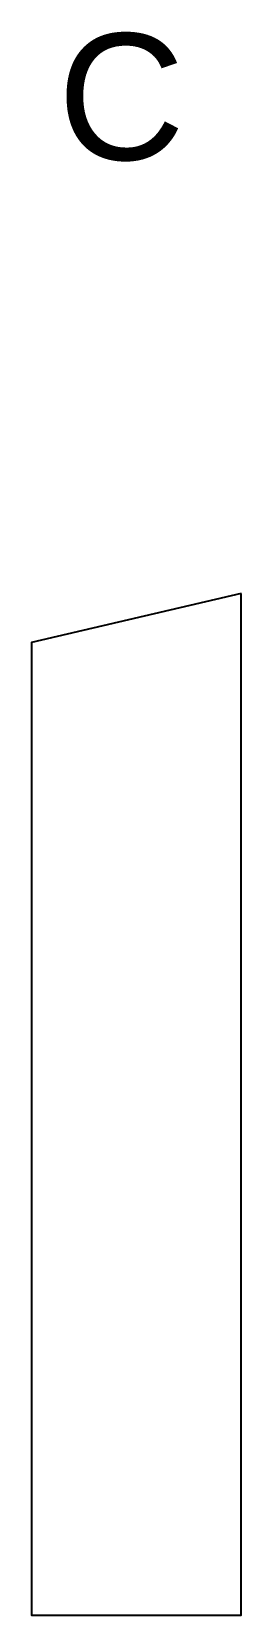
# Model space of a CAD drawing. Header units: inches. Extents: x 2702 to 3217, y 1632 to 5523.
import ezdxf

# ---------------------------------------------------------------- set-up
doc = ezdxf.new("R2010")
doc.units = ezdxf.units.IN
doc.header["$MEASUREMENT"] = 0
doc.layers.add('NOTE TECNICHE', color=7, linetype='Continuous')
doc.layers.add('PERIMETRO', color=1, linetype='Continuous')
doc.styles.get("Standard").update_dxf_attribs({"font": 'arial.ttf'})

msp = doc.modelspace()

# ---------------------------------------------------------------- linework, layer by layer
at = {"layer": 'PERIMETRO'}
msp.add_lwpolyline([(3217.4, 4142.2), (2702.4, 4022.2), (2702.4, 1632.2), (3217.4, 1632.2)], close=True, dxfattribs=at)

# ---------------------------------------------------------------- texts
at = {"layer": 'NOTE TECNICHE', "insert": (2766.1, 5517.9), "char_height": 310.2, "attachment_point": 1}
msp.add_mtext_dynamic_manual_height_columns('C', width=1434.859, gutter_width=1550.9, heights=[0], dxfattribs=at)

doc.saveas('drawing.dxf')
